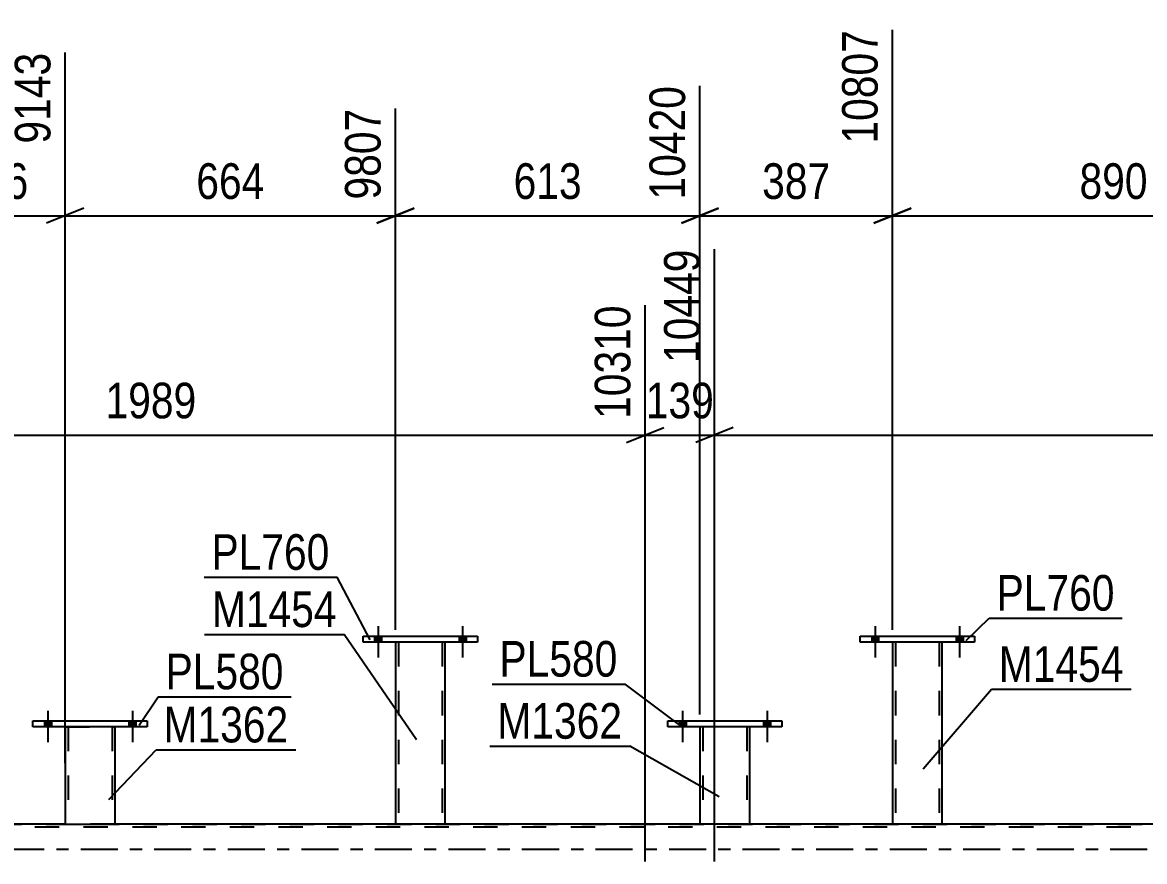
# Model space of a CAD drawing. Header units: millimetres. Extents: x -121 to 720, y -428 to 166.
# Drawn here: x 353.3 to 443.6, y -1 to 66.5 of the extents above; entities that cross this region are included whole.
import ezdxf

# ---------------------------------------------------------------- set-up
doc = ezdxf.new("R2010")
doc.units = ezdxf.units.MM
doc.linetypes.add('DXK_LINE_DOT2', pattern=[3.9198, 1.9599, -1.9599])
doc.linetypes.add('DXK_LINE_DOT3', pattern=[5.9187, 2.979, -0.9799, 0.9799, -0.9799])
doc.styles.add('Arial Narrow', font='ARIALN.TTF', dxfattribs={"height": 0.2})

# ---------------------------------------------------------------- blocks, each defined once
blk = doc.blocks.new('Part-318895430-3525 - 3370')
at = {"color": 2, "linetype": 'Continuous'}
for p, q in [((407.794, 9.836), (407.794, 2)), ((411.794, 2), (411.794, 9.836)), ((411.79, 1.996), (407.797, 1.996))]:
    blk.add_line(p, q, dxfattribs=at)
at = {"color": 7, "linetype": 'DXK_LINE_DOT2'}
for p, q in [((411.794, 9.836), (407.794, 9.836)), ((408.034, 9.836), (408.034, 1.996)), ((411.554, 9.836), (411.554, 1.996)), ((407.794, 2), (407.794, 1.996)), ((407.794, 1.996), (407.797, 1.996)), ((407.797, 1.996), (407.794, 1.996)), ((411.497, 1.996), (411.535, 1.996)), ((411.497, 1.996), (411.535, 1.996)), ((411.535, 1.996), (411.554, 1.996)), ((411.535, 1.996), (411.554, 1.996)), ((411.794, 1.996), (411.757, 1.996)), ((411.79, 1.996), (411.794, 1.996)), ((411.794, 2), (411.794, 1.996)), ((411.794, 1.996), (411.794, 2))]:
    blk.add_line(p, q, dxfattribs=at)
blk = doc.blocks.new('Part-318895430-3623 - 3370')
at = {"color": 2, "linetype": 'Continuous'}
for p, q in [((383.287, 16.637), (383.287, 2)), ((387.287, 2), (387.287, 16.637)), ((387.281, 1.994), (383.293, 1.994))]:
    blk.add_line(p, q, dxfattribs=at)
at = {"color": 7, "linetype": 'DXK_LINE_DOT2'}
for p, q in [((387.287, 16.637), (383.287, 16.637)), ((383.527, 16.637), (383.527, 1.994)), ((387.047, 16.637), (387.047, 1.994)), ((383.287, 2), (383.287, 1.994)), ((383.287, 1.994), (383.293, 1.994)), ((383.293, 1.994), (383.287, 1.994)), ((386.991, 1.994), (387.029, 1.994)), ((386.991, 1.994), (387.029, 1.994)), ((387.029, 1.994), (387.047, 1.994)), ((387.029, 1.994), (387.047, 1.994)), ((387.287, 1.994), (387.251, 1.994)), ((387.281, 1.994), (387.287, 1.994)), ((387.287, 2), (387.287, 1.994)), ((387.287, 1.994), (387.287, 2))]:
    blk.add_line(p, q, dxfattribs=at)
blk = doc.blocks.new('Part-318895430-3458 - 3370')
at = {"color": 2, "linetype": 'Continuous'}
for p, q in [((356.713, 9.838), (356.713, 1.998)), ((360.713, 9.838), (360.713, 1.998)), ((356.713, 1.998), (360.713, 1.998))]:
    blk.add_line(p, q, dxfattribs=at)
at = {"color": 7, "linetype": 'DXK_LINE_DOT2'}
for p, q in [((356.713, 9.838), (360.713, 9.838)), ((356.953, 9.838), (356.953, 1.998)), ((360.473, 9.838), (360.473, 1.998)), ((360.417, 1.998), (360.455, 1.998)), ((360.417, 1.998), (360.455, 1.998)), ((360.455, 1.998), (360.473, 1.998)), ((360.455, 1.998), (360.473, 1.998))]:
    blk.add_line(p, q, dxfattribs=at)
blk = doc.blocks.new('Part-318895430-3575 - 3370')
at = {"color": 2, "linetype": 'Continuous'}
for p, q in [((420.693, 17.118), (429.893, 17.118)), ((420.693, 16.638), (420.693, 17.118)), ((429.893, 16.638), (420.693, 16.638)), ((429.893, 17.118), (429.893, 16.638))]:
    blk.add_line(p, q, dxfattribs=at)
blk = doc.blocks.new('Part-318895430-3618 - 3370')
at = {"color": 2, "linetype": 'Continuous'}
for p, q in [((380.687, 17.117), (389.887, 17.117)), ((380.687, 16.637), (380.687, 17.117)), ((389.887, 16.637), (380.687, 16.637)), ((389.887, 17.117), (389.887, 16.637))]:
    blk.add_line(p, q, dxfattribs=at)
blk = doc.blocks.new('Part-318895430-3702 - 3370')
at = {"color": 2, "linetype": 'Continuous'}
for p, q in [((405.194, 10.316), (414.394, 10.316)), ((405.194, 9.836), (405.194, 10.316)), ((414.394, 10.316), (414.394, 9.836)), ((414.394, 9.836), (405.194, 9.836))]:
    blk.add_line(p, q, dxfattribs=at)
blk = doc.blocks.new('Part-318895430-3712 - 3370')
at = {"color": 2, "linetype": 'Continuous'}
for p, q in [((354.113, 10.318), (363.313, 10.318)), ((354.113, 9.838), (354.113, 10.318)), ((363.313, 10.318), (363.313, 9.838)), ((363.313, 9.838), (354.113, 9.838))]:
    blk.add_line(p, q, dxfattribs=at)
blk = doc.blocks.new('Part-318895430-3717 - 3370')
at = {"color": 2, "linetype": 'Continuous'}
for p, q in [((423.293, 16.638), (423.293, 2)), ((427.293, 2), (427.293, 16.638)), ((427.288, 1.995), (423.297, 1.995))]:
    blk.add_line(p, q, dxfattribs=at)
at = {"color": 7, "linetype": 'DXK_LINE_DOT2'}
for p, q in [((427.293, 16.638), (423.293, 16.638)), ((423.533, 16.638), (423.533, 1.995)), ((427.053, 16.638), (427.053, 1.995)), ((423.293, 2), (423.293, 1.995)), ((423.293, 1.995), (423.297, 1.995)), ((423.297, 1.995), (423.293, 1.995)), ((426.996, 1.995), (427.034, 1.995)), ((426.996, 1.995), (427.034, 1.995)), ((427.034, 1.995), (427.053, 1.995)), ((427.034, 1.995), (427.053, 1.995)), ((427.293, 1.995), (427.256, 1.995)), ((427.288, 1.995), (427.293, 1.995)), ((427.293, 2), (427.293, 1.995)), ((427.293, 1.995), (427.293, 2))]:
    blk.add_line(p, q, dxfattribs=at)
blk = doc.blocks.new('Bolt-318895430-3764 - 3370')
at = {"linetype": 'Continuous'}
for points in [[(406.114, 9.836), (406.674, 9.836), (406.674, 10.316), (406.114, 10.316)], [(406.114, 9.836), (406.674, 9.836), (406.674, 10.316), (406.114, 10.316)], [(412.914, 9.836), (413.474, 9.836), (413.474, 10.316), (412.914, 10.316)], [(412.914, 9.836), (413.474, 9.836), (413.474, 10.316), (412.914, 10.316)]]:
    blk.add_hatch(color=1, dxfattribs=at).paths.add_polyline_path(points)
at = {"color": 1, "linetype": 'Continuous'}
for p, q in [((406.394, 11.116), (406.394, 8.596)), ((406.394, 11.116), (406.394, 8.596)), ((413.194, 11.116), (413.194, 8.596)), ((413.194, 11.116), (413.194, 8.596)), ((406.114, 10.316), (406.114, 9.836)), ((406.114, 10.316), (406.114, 9.836)), ((406.674, 10.316), (406.674, 9.836)), ((406.674, 10.316), (406.674, 9.836)), ((412.914, 10.316), (412.914, 9.836)), ((412.914, 10.316), (412.914, 9.836)), ((413.474, 10.316), (413.474, 9.836)), ((413.474, 10.316), (413.474, 9.836))]:
    blk.add_line(p, q, dxfattribs=at)
blk = doc.blocks.new('Bolt-318895430-3765 - 3370')
at = {"linetype": 'Continuous'}
for points in [[(421.613, 16.638), (422.173, 16.638), (422.173, 17.118), (421.613, 17.118)], [(421.613, 16.638), (422.173, 16.638), (422.173, 17.118), (421.613, 17.118)], [(428.413, 16.638), (428.973, 16.638), (428.973, 17.118), (428.413, 17.118)], [(428.413, 16.638), (428.973, 16.638), (428.973, 17.118), (428.413, 17.118)]]:
    blk.add_hatch(color=1, dxfattribs=at).paths.add_polyline_path(points)
at = {"color": 1, "linetype": 'Continuous'}
for p, q in [((421.893, 17.918), (421.893, 15.398)), ((421.893, 17.918), (421.893, 15.398)), ((428.693, 17.918), (428.693, 15.398)), ((428.693, 17.918), (428.693, 15.398)), ((421.613, 17.118), (421.613, 16.638)), ((421.613, 17.118), (421.613, 16.638)), ((422.173, 17.118), (422.173, 16.638)), ((422.173, 17.118), (422.173, 16.638)), ((428.413, 17.118), (428.413, 16.638)), ((428.413, 17.118), (428.413, 16.638)), ((428.973, 17.118), (428.973, 16.638)), ((428.973, 17.118), (428.973, 16.638))]:
    blk.add_line(p, q, dxfattribs=at)
blk = doc.blocks.new('Bolt-318895430-3807 - 3370')
at = {"linetype": 'Continuous'}
for points in [[(355.033, 9.838), (355.593, 9.838), (355.593, 10.318), (355.033, 10.318)], [(355.033, 9.838), (355.593, 9.838), (355.593, 10.318), (355.033, 10.318)], [(361.833, 9.838), (362.393, 9.838), (362.393, 10.318), (361.833, 10.318)], [(361.833, 9.838), (362.393, 9.838), (362.393, 10.318), (361.833, 10.318)]]:
    blk.add_hatch(color=1, dxfattribs=at).paths.add_polyline_path(points)
at = {"color": 1, "linetype": 'Continuous'}
for p, q in [((355.313, 11.118), (355.313, 8.598)), ((355.313, 11.118), (355.313, 8.598)), ((362.113, 11.118), (362.113, 8.598)), ((362.113, 11.118), (362.113, 8.598)), ((355.033, 10.318), (355.033, 9.838)), ((355.033, 10.318), (355.033, 9.838)), ((355.593, 10.318), (355.593, 9.838)), ((355.593, 10.318), (355.593, 9.838)), ((361.833, 10.318), (361.833, 9.838)), ((361.833, 10.318), (361.833, 9.838)), ((362.393, 10.318), (362.393, 9.838)), ((362.393, 10.318), (362.393, 9.838))]:
    blk.add_line(p, q, dxfattribs=at)
blk = doc.blocks.new('Bolt-318895430-3808 - 3370')
at = {"linetype": 'Continuous'}
for points in [[(381.607, 16.637), (382.167, 16.637), (382.167, 17.117), (381.607, 17.117)], [(381.607, 16.637), (382.167, 16.637), (382.167, 17.117), (381.607, 17.117)], [(388.407, 16.637), (388.967, 16.637), (388.967, 17.117), (388.407, 17.117)], [(388.407, 16.637), (388.967, 16.637), (388.967, 17.117), (388.407, 17.117)]]:
    blk.add_hatch(color=1, dxfattribs=at).paths.add_polyline_path(points)
at = {"color": 1, "linetype": 'Continuous'}
for p, q in [((381.887, 17.917), (381.887, 15.397)), ((381.887, 17.917), (381.887, 15.397)), ((388.687, 17.917), (388.687, 15.397)), ((388.687, 17.917), (388.687, 15.397)), ((381.607, 17.117), (381.607, 16.637)), ((381.607, 17.117), (381.607, 16.637)), ((382.167, 17.117), (382.167, 16.637)), ((382.167, 17.117), (382.167, 16.637)), ((388.407, 17.117), (388.407, 16.637)), ((388.407, 17.117), (388.407, 16.637)), ((388.967, 17.117), (388.967, 16.637)), ((388.967, 17.117), (388.967, 16.637))]:
    blk.add_line(p, q, dxfattribs=at)
blk = doc.blocks.new('Part-318895430-3944 - 3370')
at = {"color": 7, "linetype": 'DXK_LINE_DOT2'}
for p, q in [((104.311, 2), (638.455, 2)), ((360.714, 2), (356.713, 2)), ((387.287, 2), (383.287, 2)), ((411.794, 2), (407.793, 2)), ((427.293, 2), (423.293, 2)), ((638.455, 1.76), (-9.002, 1.76))]:
    blk.add_line(p, q, dxfattribs=at)
at = {"color": 2, "linetype": 'Continuous'}
for p, q in [((356.713, 2), (347.282, 2)), ((383.287, 2), (360.714, 2)), ((407.793, 2), (387.287, 2)), ((423.293, 2), (411.794, 2)), ((458.874, 2), (427.293, 2))]:
    blk.add_line(p, q, dxfattribs=at)
at = {"color": 7, "linetype": 'DXK_LINE_DOT3'}
blk.add_line((-9.002, 0), (638.455, 0), dxfattribs=at)
blk = doc.blocks.new('StraightDimension-318895430-21458 - 3370')
at = {"color": 7, "linetype": 'Continuous'}
for p, q in [((408.965, -1), (408.965, 48.239)), ((403.39, -1), (403.39, 43.739)), ((401.89, 32.698), (404.89, 33.898)), ((410.465, 33.898), (407.465, 32.698)), ((403.39, 33.298), (408.965, 33.298))]:
    blk.add_line(p, q, dxfattribs=at)
at = {"color": 0}
blk.add_wipeout([(409.52, 34.048), (409.52, 38.248), (402.835, 38.248), (402.835, 34.048)], dxfattribs=at)
at = {"color": 3, "style": 'Arial Narrow'}
blk.add_text('139', height=2.8633, dxfattribs=at).set_placement((403.435, 34.648))
at = {"color": 0, "linetype": 'Continuous'}
blk.add_wipeout([(408.365, 48.839), (404.165, 48.839), (404.165, 38.498), (408.365, 38.498)], dxfattribs=at)
at = {"color": 3, "linetype": 'Continuous', "style": 'Arial Narrow'}
blk.add_text('10449', height=2.8633, rotation=90.00021, dxfattribs=at).set_placement((407.765, 39.098))
blk = doc.blocks.new('StraightDimension-318895430-21459 - 3370')
at = {"color": 7, "linetype": 'Continuous'}
for p, q in [((323.831, -1), (323.831, 46.41)), ((403.39, -1), (403.39, 43.739)), ((325.331, 33.898), (322.331, 32.698)), ((401.89, 32.698), (404.89, 33.898)), ((323.831, 33.298), (403.39, 33.298))]:
    blk.add_line(p, q, dxfattribs=at)
at = {"color": 0}
blk.add_wipeout([(367.867, 34.048), (367.867, 38.248), (359.354, 38.248), (359.354, 34.048)], dxfattribs=at)
at = {"color": 3, "style": 'Arial Narrow'}
blk.add_text('1989', height=2.8633, dxfattribs=at).set_placement((359.954, 34.648))
at = {"color": 0, "linetype": 'Continuous'}
blk.add_wipeout([(402.79, 44.339), (398.59, 44.339), (398.59, 33.998), (402.79, 33.998)], dxfattribs=at)
at = {"color": 3, "linetype": 'Continuous', "style": 'Arial Narrow'}
blk.add_text('10310', height=2.8633, rotation=90.00021, dxfattribs=at).set_placement((402.19, 34.598))
blk = doc.blocks.new('StraightDimension-318895430-10766 - 3370')
at = {"color": 7, "linetype": 'Continuous'}
for p, q in [((407.794, 10.836), (407.794, 61.384)), ((383.287, 17.637), (383.287, 59.555)), ((384.787, 51.543), (381.787, 50.343)), ((406.294, 50.343), (409.294, 51.543)), ((383.287, 50.943), (407.794, 50.943))]:
    blk.add_line(p, q, dxfattribs=at)
at = {"color": 0}
blk.add_wipeout([(398.883, 51.693), (398.883, 55.893), (392.198, 55.893), (392.198, 51.693)], dxfattribs=at)
at = {"color": 3, "style": 'Arial Narrow'}
blk.add_text('613', height=2.8633, dxfattribs=at).set_placement((392.798, 52.293))
at = {"color": 0, "linetype": 'Continuous'}
blk.add_wipeout([(407.194, 61.984), (402.994, 61.984), (402.994, 51.643), (407.194, 51.643)], dxfattribs=at)
at = {"color": 3, "linetype": 'Continuous', "style": 'Arial Narrow'}
blk.add_text('10420', height=2.8633, rotation=90.00021, dxfattribs=at).set_placement((406.594, 52.243))
blk = doc.blocks.new('StraightDimension-318895430-10764 - 3370')
at = {"color": 7, "linetype": 'Continuous'}
for p, q in [((423.293, 17.638), (423.293, 65.884)), ((458.874, 11.792), (458.874, 65.884)), ((424.793, 51.543), (421.793, 50.343)), ((457.374, 50.343), (460.374, 51.543)), ((423.293, 50.943), (458.874, 50.943))]:
    blk.add_line(p, q, dxfattribs=at)
at = {"color": 0, "linetype": 'Continuous'}
blk.add_wipeout([(458.274, 66.484), (454.074, 66.484), (454.074, 56.143), (458.274, 56.143)], dxfattribs=at)
at = {"color": 0}
blk.add_wipeout([(444.426, 51.693), (444.426, 55.893), (437.741, 55.893), (437.741, 51.693)], dxfattribs=at)
at = {"color": 3, "linetype": 'Continuous', "style": 'Arial Narrow'}
blk.add_text('11697', height=2.8633, rotation=90.00021, dxfattribs=at).set_placement((457.674, 56.743))
at = {"color": 3, "style": 'Arial Narrow'}
blk.add_text('890', height=2.8633, dxfattribs=at).set_placement((438.341, 52.293))
blk = doc.blocks.new('StraightDimension-318895430-10765 - 3370')
at = {"color": 7, "linetype": 'Continuous'}
for p, q in [((423.293, 17.638), (423.293, 65.884)), ((407.794, 10.836), (407.794, 61.384)), ((409.294, 51.543), (406.294, 50.343)), ((421.793, 50.343), (424.793, 51.543)), ((407.794, 50.943), (423.293, 50.943))]:
    blk.add_line(p, q, dxfattribs=at)
at = {"color": 0}
blk.add_wipeout([(418.885, 51.693), (418.885, 55.893), (412.201, 55.893), (412.201, 51.693)], dxfattribs=at)
at = {"color": 3, "style": 'Arial Narrow'}
blk.add_text('387', height=2.8633, dxfattribs=at).set_placement((412.801, 52.293))
at = {"color": 0, "linetype": 'Continuous'}
blk.add_wipeout([(422.692, 66.484), (418.492, 66.484), (418.493, 56.143), (422.693, 56.143)], dxfattribs=at)
at = {"color": 3, "linetype": 'Continuous', "style": 'Arial Narrow'}
blk.add_text('10807', height=2.8633, rotation=90.00021, dxfattribs=at).set_placement((422.093, 56.743))
blk = doc.blocks.new('StraightDimension-318895430-10767 - 3370')
at = {"color": 7, "linetype": 'Continuous'}
for p, q in [((356.713, 6.918), (356.713, 64.055)), ((383.287, 17.637), (383.287, 59.555)), ((358.213, 51.543), (355.213, 50.343)), ((381.787, 50.343), (384.787, 51.543)), ((356.713, 50.943), (383.287, 50.943))]:
    blk.add_line(p, q, dxfattribs=at)
at = {"color": 0}
blk.add_wipeout([(373.342, 51.693), (373.342, 55.893), (366.658, 55.893), (366.658, 51.693)], dxfattribs=at)
at = {"color": 3, "style": 'Arial Narrow'}
blk.add_text('664', height=2.8633, dxfattribs=at).set_placement((367.258, 52.293))
at = {"color": 0, "linetype": 'Continuous'}
blk.add_wipeout([(382.687, 60.155), (378.487, 60.155), (378.487, 51.643), (382.687, 51.643)], dxfattribs=at)
at = {"color": 3, "linetype": 'Continuous', "style": 'Arial Narrow'}
blk.add_text('9807', height=2.8633, rotation=90.00021, dxfattribs=at).set_placement((382.087, 52.243))
blk = doc.blocks.new('StraightDimension-318895430-10768 - 3370')
at = {"color": 7, "linetype": 'Continuous'}
for p, q in [((356.713, 6.918), (356.713, 64.055)), ((345.282, 17.876), (345.282, 59.555)), ((343.782, 50.343), (346.782, 51.543)), ((358.213, 51.543), (355.213, 50.343)), ((345.282, 50.943), (356.713, 50.943))]:
    blk.add_line(p, q, dxfattribs=at)
at = {"color": 0}
blk.add_wipeout([(354.34, 51.693), (354.34, 55.893), (347.656, 55.893), (347.656, 51.693)], dxfattribs=at)
at = {"color": 3, "style": 'Arial Narrow'}
blk.add_text('286', height=2.8633, dxfattribs=at).set_placement((348.256, 52.293))
at = {"color": 0, "linetype": 'Continuous'}
blk.add_wipeout([(356.113, 64.655), (351.913, 64.655), (351.913, 56.143), (356.113, 56.143)], dxfattribs=at)
at = {"color": 3, "linetype": 'Continuous', "style": 'Arial Narrow'}
blk.add_text('9143', height=2.8633, rotation=90.00021, dxfattribs=at).set_placement((355.513, 56.743))
blk = doc.blocks.new('StraightDimension-318895430-21457 - 3370')
at = {"color": 7, "linetype": 'Continuous'}
for p, q in [((408.965, -1), (408.965, 48.239)), ((488.525, -1), (488.525, 43.739)), ((410.465, 33.898), (407.465, 32.698)), ((487.025, 32.698), (490.025, 33.898)), ((408.965, 33.298), (488.525, 33.298))]:
    blk.add_line(p, q, dxfattribs=at)
at = {"color": 0}
blk.add_wipeout([(453.001, 34.048), (453.001, 38.248), (444.488, 38.248), (444.488, 34.048)], dxfattribs=at)
at = {"color": 3, "style": 'Arial Narrow'}
blk.add_text('1989', height=2.8633, dxfattribs=at).set_placement((445.088, 34.648))
at = {"color": 0, "linetype": 'Continuous'}
blk.add_wipeout([(487.925, 44.339), (483.725, 44.339), (483.725, 33.998), (487.925, 33.998)], dxfattribs=at)
at = {"color": 3, "linetype": 'Continuous', "style": 'Arial Narrow'}
blk.add_text('12438', height=2.8633, rotation=90.00021, dxfattribs=at).set_placement((487.325, 34.598))
blk = doc.blocks.new('Mark-318895430-3454 - 3370')
at = {"color": 30, "linetype": 'Continuous'}
for p, q in [((360.227, 3.986), (364.022, 7.983)), ((364.022, 7.983), (375.274, 7.983))]:
    blk.add_line(p, q, dxfattribs=at)
at = {"color": 0}
blk.add_wipeout([(374.674, 8.583), (374.674, 11.583), (364.622, 11.583), (364.622, 8.583)], dxfattribs=at)
blk.add_wipeout([(374.674, 8.583), (374.674, 11.583), (364.622, 11.583), (364.622, 8.583)], dxfattribs=at)
at = {"color": 3, "style": 'Arial Narrow'}
blk.add_text('M1362', height=2.8633, dxfattribs=at).set_placement((364.622, 8.583))
blk = doc.blocks.new('Mark-318895430-3521 - 3370')
at = {"color": 30, "linetype": 'Continuous'}
for p in [(390.891, 8.281), (409.346, 4.207)]:
    blk.add_line(p, (402.143, 8.281), dxfattribs=at)
at = {"color": 0}
blk.add_wipeout([(401.543, 8.881), (401.543, 11.881), (391.491, 11.881), (391.491, 8.881)], dxfattribs=at)
blk.add_wipeout([(401.543, 8.881), (401.543, 11.881), (391.491, 11.881), (391.491, 8.881)], dxfattribs=at)
at = {"color": 3, "style": 'Arial Narrow'}
blk.add_text('M1362', height=2.8633, dxfattribs=at).set_placement((391.491, 8.881))
blk = doc.blocks.new('Mark-318895430-3571 - 3370')
at = {"color": 30, "linetype": 'Continuous'}
for p, q in [((429.23, 16.776), (431.07, 18.579)), ((431.07, 18.579), (441.774, 18.579))]:
    blk.add_line(p, q, dxfattribs=at)
at = {"color": 0}
blk.add_wipeout([(441.174, 19.179), (441.174, 22.179), (431.67, 22.179), (431.67, 19.179)], dxfattribs=at)
blk.add_wipeout([(441.174, 19.179), (441.174, 22.179), (431.67, 22.179), (431.67, 19.179)], dxfattribs=at)
at = {"color": 3, "style": 'Arial Narrow'}
blk.add_text('PL760', height=2.8633, dxfattribs=at).set_placement((431.67, 19.179))
blk = doc.blocks.new('Mark-318895430-3614 - 3370')
at = {"color": 30, "linetype": 'Continuous'}
for p in [(367.879, 21.861), (381.259, 16.824)]:
    blk.add_line(p, (378.583, 21.861), dxfattribs=at)
at = {"color": 0}
blk.add_wipeout([(377.983, 22.461), (377.983, 25.461), (368.479, 25.461), (368.479, 22.461)], dxfattribs=at)
blk.add_wipeout([(377.983, 22.461), (377.983, 25.461), (368.479, 25.461), (368.479, 22.461)], dxfattribs=at)
at = {"color": 3, "style": 'Arial Narrow'}
blk.add_text('PL760', height=2.8633, dxfattribs=at).set_placement((368.479, 22.461))
blk = doc.blocks.new('Mark-318895430-3619 - 3370')
at = {"color": 30, "linetype": 'Continuous'}
for p in [(367.914, 17.259), (384.99, 8.79)]:
    blk.add_line(p, (379.166, 17.259), dxfattribs=at)
at = {"color": 0}
blk.add_wipeout([(378.566, 17.859), (378.566, 20.859), (368.514, 20.859), (368.514, 17.859)], dxfattribs=at)
blk.add_wipeout([(378.566, 17.859), (378.566, 20.859), (368.514, 20.859), (368.514, 17.859)], dxfattribs=at)
at = {"color": 3, "style": 'Arial Narrow'}
blk.add_text('M1454', height=2.8633, dxfattribs=at).set_placement((368.514, 17.859))
blk = doc.blocks.new('Mark-318895430-3698 - 3370')
at = {"color": 30, "linetype": 'Continuous'}
for p in [(391.057, 13.273), (406.076, 10.055)]:
    blk.add_line(p, (401.761, 13.273), dxfattribs=at)
at = {"color": 0}
blk.add_wipeout([(401.161, 13.873), (401.161, 16.873), (391.657, 16.873), (391.657, 13.873)], dxfattribs=at)
blk.add_wipeout([(401.161, 13.873), (401.161, 16.873), (391.657, 16.873), (391.657, 13.873)], dxfattribs=at)
at = {"color": 3, "style": 'Arial Narrow'}
blk.add_text('PL580', height=2.8633, dxfattribs=at).set_placement((391.657, 13.873))
blk = doc.blocks.new('Mark-318895430-3708 - 3370')
at = {"color": 30, "linetype": 'Continuous'}
for p, q in [((362.651, 9.976), (364.186, 12.252)), ((364.186, 12.252), (374.89, 12.252))]:
    blk.add_line(p, q, dxfattribs=at)
at = {"color": 0}
blk.add_wipeout([(374.29, 12.852), (374.29, 15.852), (364.786, 15.852), (364.786, 12.852)], dxfattribs=at)
blk.add_wipeout([(374.29, 12.852), (374.29, 15.852), (364.786, 15.852), (364.786, 12.852)], dxfattribs=at)
at = {"color": 3, "style": 'Arial Narrow'}
blk.add_text('PL580', height=2.8633, dxfattribs=at).set_placement((364.786, 12.852))
blk = doc.blocks.new('Mark-318895430-3713 - 3370')
at = {"color": 30, "linetype": 'Continuous'}
for p, q in [((425.748, 6.467), (431.244, 12.853)), ((431.244, 12.853), (442.495, 12.853))]:
    blk.add_line(p, q, dxfattribs=at)
at = {"color": 0}
blk.add_wipeout([(441.895, 13.453), (441.895, 16.453), (431.844, 16.453), (431.844, 13.453)], dxfattribs=at)
blk.add_wipeout([(441.895, 13.453), (441.895, 16.453), (431.844, 16.453), (431.844, 13.453)], dxfattribs=at)
at = {"color": 3, "style": 'Arial Narrow'}
blk.add_text('M1454', height=2.8633, dxfattribs=at).set_placement((431.844, 13.453))

msp = doc.modelspace()

# ---------------------------------------------------------------- block references
for name in ['Bolt-318895430-3808 - 3370', 'Bolt-318895430-3765 - 3370', 'Part-318895430-3618 - 3370', 'Part-318895430-3623 - 3370', 'Part-318895430-3575 - 3370', 'Part-318895430-3717 - 3370', 'Bolt-318895430-3807 - 3370', 'Bolt-318895430-3764 - 3370', 'Part-318895430-3712 - 3370', 'Part-318895430-3702 - 3370', 'Part-318895430-3458 - 3370', 'Part-318895430-3525 - 3370', 'Part-318895430-3944 - 3370']:
    msp.add_blockref(name, (0, 0))

# ---------------------------------------------------------------- next in the draw order: block references
for name in ['StraightDimension-318895430-10764 - 3370', 'StraightDimension-318895430-21458 - 3370']:
    msp.add_blockref(name, (0, 0))

# ---------------------------------------------------------------- next in the draw order: block references
msp.add_blockref('StraightDimension-318895430-21459 - 3370', (0, 0))

# ---------------------------------------------------------------- next in the draw order: block references
msp.add_blockref('StraightDimension-318895430-10766 - 3370', (0, 0))

# ---------------------------------------------------------------- next in the draw order: block references
for name in ['StraightDimension-318895430-10765 - 3370', 'StraightDimension-318895430-10767 - 3370']:
    msp.add_blockref(name, (0, 0))

# ---------------------------------------------------------------- next in the draw order: block references
for name in ['StraightDimension-318895430-10768 - 3370', 'StraightDimension-318895430-21457 - 3370', 'Mark-318895430-3614 - 3370', 'Mark-318895430-3454 - 3370']:
    msp.add_blockref(name, (0, 0))

# ---------------------------------------------------------------- next in the draw order: block references
for name in ['Mark-318895430-3571 - 3370', 'Mark-318895430-3619 - 3370', 'Mark-318895430-3521 - 3370']:
    msp.add_blockref(name, (0, 0))

# ---------------------------------------------------------------- next in the draw order: block references
for name in ['Mark-318895430-3698 - 3370', 'Mark-318895430-3713 - 3370', 'Mark-318895430-3708 - 3370']:
    msp.add_blockref(name, (0, 0))

doc.saveas('drawing.dxf')
